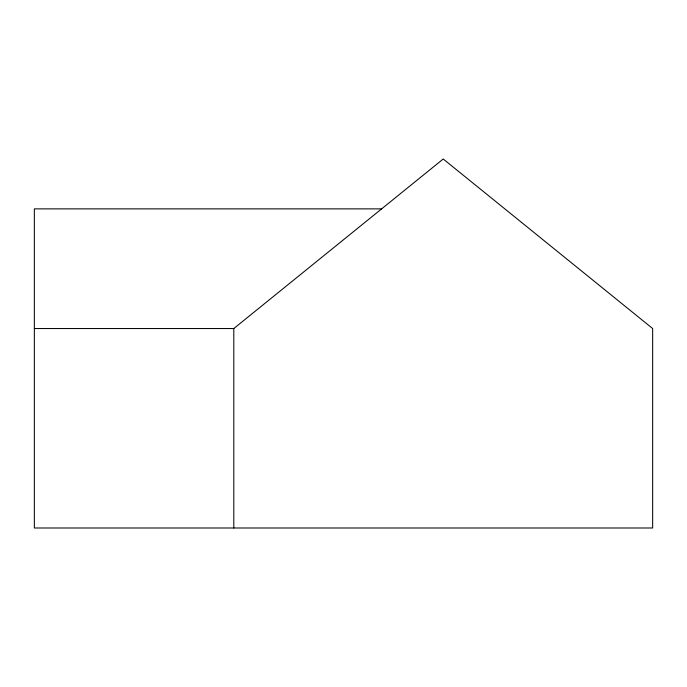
<?xml version="1.0" encoding="UTF-8"?>
<svg xmlns="http://www.w3.org/2000/svg" width="687" height="687" viewBox="0 0 687 687"><rect width="100%" height="100%" fill="white"/><g stroke="black" fill="none" stroke-linecap="round" stroke-linejoin="round"><path stroke-width="1.03" d="M34.35 328.541L233.803 328.541L443.227 159.006L652.65 328.541L652.65 527.994L34.35 527.994L34.35 208.874L381.628 208.874M233.803 328.541L233.803 527.994"/></g></svg>
